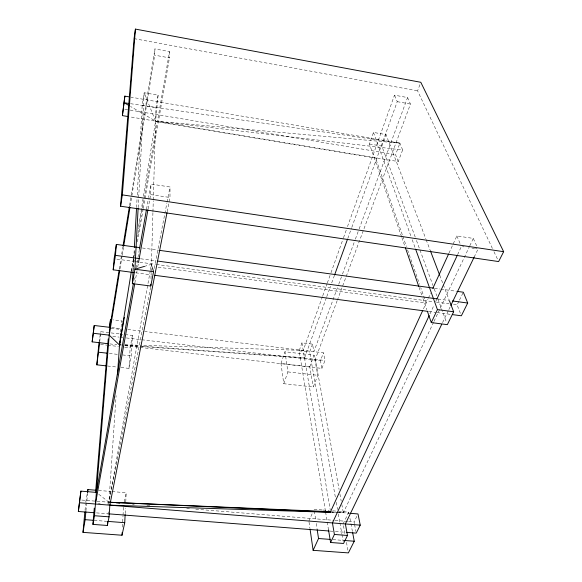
<?xml version="1.0" encoding="UTF-8"?>
<svg xmlns="http://www.w3.org/2000/svg" width="582" height="582" viewBox="0 0 582 582"><rect width="100%" height="100%" fill="white"/><g stroke="black" fill="none" stroke-linecap="round" stroke-linejoin="round"><path stroke-width="0.44" stroke-dasharray="2.91 2.18" d="M167.194 211.761L169.988 197.494L170.009 186.975L150.978 184.072L148.606 197.48M169.537 51.594L169.508 57.873L154.688 55.188L154.907 48.917L169.537 51.594L137.468 236.656M151 278.793L151.182 272.463M151.211 271.561L152.921 212.67M152.942 211.761L153.262 200.885M153.284 199.982L155.969 107.655L158.1 95.15L144.183 92.749L142.19 105.32L137.105 197.647M148.075 208.902L150.622 194.592L150.978 184.072M125.188 513.615L125.457 508.166M125.77 501.815L126.214 492.743L111.955 491.557M122.431 527.074L122.991 516.205M123.035 515.296L123.457 507.14M120.976 367.497L129.029 368.384L131.372 355.929L132.42 335.436L126.25 334.708M138.145 207.672L144.183 92.749L155.576 121.136L138.21 228.85M129.029 368.384L130.128 347.818L132.42 335.436M133.271 267.349L133.715 259.201M133.765 258.299L134.318 248.339M136.559 207.607L137.054 198.557M121.907 322.683L122.024 320.951L113.163 319.882M108.092 514.75L108.39 510.276M108.812 504.019L116.109 395.622M120.387 332.089L122.024 320.951M85.947 510.814L87.642 492.227M99.777 341.518L100.693 331.689L122.722 334.294M85.023 510.269L85.598 504.077M158.1 95.15L155.576 121.136L402.628 149.967L398.219 161.563L129.582 116.807M99.042 342.42L100.693 331.689M119.281 269.16L122.904 246.775M129.568 205.592L131.161 195.741M131.306 194.846L154.907 48.917M120.016 268.746L122.053 256.182M122.198 255.287L123.66 246.317M130.215 205.933L154.688 55.188M131.408 271.03L133.293 259.368M133.438 258.466L134.595 251.286M85.758 502.31L87.46 492.117M131.423 271.518L134.522 253.643M132.929 267.727L134.486 258.779M137.439 241.792L143.128 209.389M143.288 208.494L169.508 57.56M133.889 280.597L134.362 277.92M136.101 268.084L137.847 258.255M137.999 257.36L139.265 250.209M146.548 209.098L148.446 198.375M134.835 283.128L137.068 270.608M137.708 267.029L138.341 263.45M150.302 270.586L108.936 502.23L81.291 500.011M150.462 269.692L151.415 264.33L144.467 266.381M150.593 287.21L108.936 502.23L97.092 492.961M154.223 268.477L166.925 202.914M167.092 202.034L170.009 186.975M124.257 501.975L126.214 492.743M280.975 363.503L284.969 351.761L314.091 355.209L317.75 375.303L313.291 386.986L283.769 383.713L280.975 363.503L309.784 366.835L313.291 386.986M283.769 383.713L287.901 371.905L284.969 351.761M401.551 236.721L369.439 143.994L373.498 132.434L386.026 134.595L425.82 238.86M325.44 511.142L299.148 350.8L301.956 342.856L312.519 344.137L313.894 351.666L338.411 285.158M322.457 296.624L303.229 350.393L140.357 345.286M322.763 295.765L327.033 283.82M327.339 282.968L330.7 273.576M331.005 272.725L343.213 238.576M343.518 237.725L346.261 230.043M347.483 226.631L394.48 95.179L407.553 97.565L410.477 104.062L337.509 299.781M142.19 346.625L304.532 358.083L326.466 297.424M326.778 296.573L330.481 286.322M331.718 282.903L334.192 276.064M347.781 238.475L351.492 228.224M351.797 227.366L397.251 101.668L394.48 95.179M415.228 237.078L381.857 146.104L386.026 134.595M335.312 496.955L309.631 352.052L312.519 344.137M338.724 284.307L342.18 274.922M342.492 274.071L355.071 239.966M355.384 239.107L358.839 229.73M359.152 228.879L407.553 97.565M309.784 366.835L314.091 355.209M337.189 300.632L315.298 359.349L339.095 489.557M492.401 248.434L417.585 90.857L420.211 83.844M398.219 161.563L395.571 154.696L399.907 143.172L131.125 97.201M140.204 347.418L321.919 368.406L320.464 360.716L323.461 352.808L144.896 331.529M321.919 368.406L324.952 360.484L323.461 352.808M308.897 521.152L312.359 513.244M423.463 308.838L427.988 298.973M428.359 298.151L430.607 293.241M448.984 253.126L456.863 235.936L473.304 238.416L476.985 246.542M429.931 313.96L434.157 304.91M435.692 301.614L436.456 299.97M457.568 254.72L461.402 246.499L464.036 246.884M433.612 322.195L343.329 512.742L338.789 512.596M433.997 321.373L439.839 309.057M440.225 308.234L469.412 246.63M469.798 245.808L473.304 238.416M343.14 523.88L348.771 512.153L338.098 511.265M442.538 322.632L448.467 310.352M448.86 309.537L450.439 306.263M474.141 257.164L478.091 248.98L475.45 248.587M460.377 313.283L457.117 304.91L459.053 300.945M459.438 300.152L463.316 292.215M354.409 523.654L354.082 521.938L357.224 515.55M121.354 344.69L119.543 344.639L121.354 344.762M124.97 344.806L139.447 345.257M330.612 512.335L337.88 512.567L330.663 512.175M338.804 512.538L343.329 512.742L341.867 504.718M124.985 345.017L139.484 346.043M140.393 346.108L304.466 357.704M124.955 345.41L141.28 346.559M94.139 520.359L106.739 521.319M332.824 539.601L344.435 540.482M96.459 512.895L108.223 513.811M329.979 531.068L334.505 531.417M335.414 531.49L345.366 532.268M132.456 504.121L134.26 504.267M146.926 505.285L150.549 505.576M186.727 508.486L189.441 508.704M195.778 509.214L334.177 520.337M335.087 520.41L347.752 521.428M348.654 521.501L354.082 521.938M98.358 503.314L100.155 503.459M107.357 504.034L109.154 504.179M330.547 511.694L336.512 512.182M337.364 512.255L349.375 513.244M98.584 490.451L111.06 491.484M314.084 509.286L322.093 509.948M322.981 510.021L329.208 510.53M332.766 510.829L337.211 511.192M402.628 149.967L399.907 143.172L155.576 121.136L130.528 106.448M107.561 366.013L117.404 367.104M287.901 371.905L317.75 375.303M109.343 353.434L118.153 354.431M122.562 354.933L131.372 355.929M109.809 343.904L116.866 344.719M119.514 345.024L121.318 345.235M124.912 345.65L139.309 347.308M100.562 344.413L106.833 345.133M107.728 345.242L118.481 346.479M124.752 347.199L130.128 347.818M304.532 358.083L324.952 360.484M112.828 336.367L119.143 337.109M120.052 337.211L122.758 337.531M126.367 337.953L140.815 339.648M141.717 339.75L320.464 360.716M111.664 327.564L120.612 328.634M127.807 329.492L144.001 331.42M110.9 328.255L120.569 329.405M299.148 350.8L309.631 352.052M135.686 272.791L151.88 274.93M428.97 311.516L436.165 312.461M437.067 312.585L451.465 314.484M116.822 259.135L133.925 261.434M134.828 261.558L155.532 264.344M156.434 264.461L432.804 301.643M436.405 302.123L449.013 303.819M453.516 304.43L457.117 304.91M158.166 267.174L426.111 303.069L420.728 287.632M140.677 258.786L155.991 260.852M437.977 299.01L448.787 300.472M142.423 248.005L158.602 250.231M434.55 288.25L439.941 288.992M440.843 289.116L456.121 291.218M130.55 103.698L399.907 143.172M150.622 194.592L169.988 197.494M471.944 248.063L474.577 248.456M158.355 121.936L376.772 158.311M124.817 109.176L129.299 109.925M130.193 110.078L395.571 154.696M142.19 105.32L155.969 107.655M369.439 143.994L381.857 146.104M397.251 101.668L410.477 104.062M134.056 38.63L417.585 90.857M493.965 251.715L498.25 260.743M456.863 235.936L461.053 245.684M426.14 239.704L430.025 249.874M439.73 275.308L442.967 283.783M443.288 284.634L449.115 299.89M416.472 240.482L433.001 285.544M434.252 288.941L436.747 295.743M437.991 299.148L446.721 322.952M373.498 132.434L410.987 236.35M412.216 239.755L415.286 248.274M376.205 159.875L402.504 235.332M402.802 236.19L406.389 246.477M407.582 249.904L419.535 284.205M401.849 237.58L405.123 247.023M419.098 287.377L421.775 295.103M422.969 298.537L426.832 309.697M151.415 264.33L152.135 266.782M354.576 524.52L355.9 531.395M348.771 512.153L349.105 513.913M349.935 518.315L350.764 522.723M350.931 523.604L352.43 531.533M339.91 494.016L341.212 501.153M343.46 525.641L345.206 535.309M346.472 542.344L348.378 552.9M336.258 502.324L337.531 509.476M338.324 513.95L339.75 521.996M339.903 522.891L341.809 533.629M341.969 534.523L343.235 541.675M301.956 342.856L330.241 509.905M325.593 512.036L328.524 529.955M314.36 511.054L315.706 519.915M316.244 523.458L317.052 528.776M309.027 522.032L309.922 528.223"/><path stroke-width="0.87" d="M133.22 268.251L132.369 283.645L150.789 286.024L150.84 284.22M84.863 512.036L82.986 532.37L122.009 535.229L124.737 522.687L125.145 514.517M122.009 535.229L122.155 532.515M138.101 208.582L134.915 269.211L132.369 283.645M134.362 247.437L136.508 208.509M94.277 508.101L92.931 524.389L107.372 525.473L109.074 516.845L109.845 505.169L167.019 212.656M107.372 525.473L107.612 521.901M117.506 374.837L119.543 344.639L131.263 271.932M120.583 206.217L122.329 194.875L135.431 29.1L420.801 82.288L503.648 251.686L498.636 261.565L120.583 206.217L134.056 38.63L135.431 29.1M95.543 492.721L108.245 338.899M133.889 272.551L113.192 269.822L115.454 255.367L116.356 244.411L139.724 247.626M92.931 524.389L94.488 515.725L110.507 319.562L109.278 327.193M113.192 269.822L114.123 258.772L116.356 244.411M129.335 96.896L124.854 96.125L122.409 115.614L128.687 116.655M82.986 532.37L85.139 519.675L85.867 511.702M87.642 492.227L87.882 489.564L95.906 490.233M122.409 115.614L124.854 96.125M105.771 365.816L96.823 364.827L99.689 342.412M96.823 364.827L99.042 342.42M93.738 512.684L78.352 511.491L80.891 491.135L96.394 492.416L133.416 283.281M78.352 511.491L80.891 491.135M108.041 343.7L92.16 341.867L94.219 325.483L109.874 327.353L119.143 270.055M92.16 341.867L94.219 325.483M119.652 343.751L119.979 341.103M120.198 339.335L120.416 337.567M120.743 334.919L120.961 333.151M123.049 245.88L129.422 206.486M124.33 317.365L119.514 345.024L109.234 335.152L119.725 270.543M123.66 246.317L129.924 207.73M87.46 492.117L87.882 489.564M139.425 249.314L146.388 209.993M95.441 504.019L134.675 284.023M138.501 262.555L147.915 209.789M150.789 286.024L153.568 271.685L152.375 267.596M334.497 275.213L347.476 239.333M422.714 310.49L330.547 511.694L109.845 502.273L330.663 512.175M432.863 288.33L448.613 253.948M352.597 532.414L354.256 541.231L348.378 552.9L313.123 550.325L318.536 538.517L317.19 529.656M429.167 315.604L332.446 522.92L334.403 534.458L330.583 542.489L343.555 543.464L347.483 535.469L345.381 523.953L441.753 324.269M436.842 299.148L457.183 255.549M449.435 300.734L453.647 311.756L447.347 324.654L431.291 322.574L437.417 309.602L415.599 249.125M450.832 305.448L474.141 257.164M457.023 291.342L463.316 292.215L467.702 303.033L461.359 315.793L452.359 314.6M350.24 513.309L358.01 513.95L360.229 525.139L356.228 533.112L346.275 532.334M144.467 266.381L134.915 269.211L153.568 271.685M109.845 505.169L330.612 512.335M94.488 515.725L109.074 516.845M334.403 534.458L347.483 535.469M85.139 519.675L93.236 520.286M107.641 521.385L124.737 522.687M318.536 538.517L330.147 539.398M344.435 540.482L354.256 541.231M109.125 513.884L329.077 530.995M109.838 502.302L112.552 502.521M116.167 502.812L119.79 503.103M79.749 502.768L360.229 525.139M98.773 352.234L107.583 353.23M93.418 333.29L109.234 335.152M437.417 309.602L453.647 311.756M154.579 275.286L428.068 311.392M115.454 255.367L139.775 258.663M157.795 261.1L437.075 298.893M452.389 300.959L467.702 303.033M159.497 250.355L433.655 288.126M128.753 103.429L124.264 102.774L128.964 105.531M122.329 194.875L503.648 251.686M430.353 250.726L439.73 275.308M405.421 247.881L418.8 286.519M427.428 311.414L431.291 322.574M328.524 529.955L330.583 542.489M310.053 529.103L313.123 550.325"/></g></svg>
